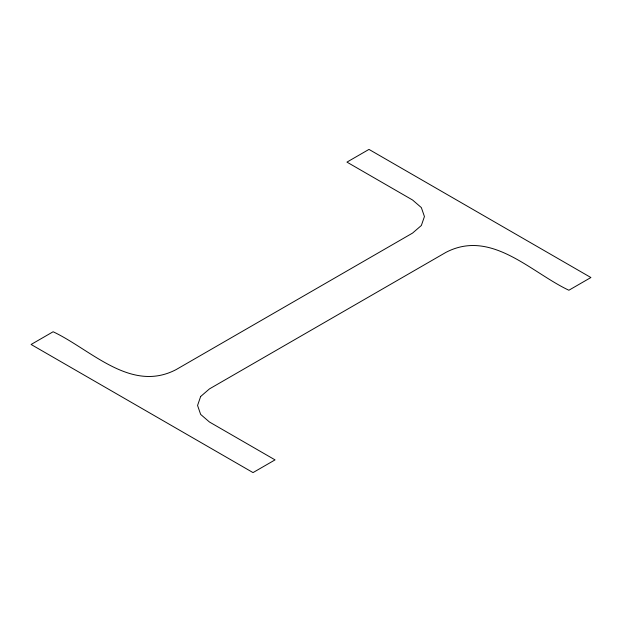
<?xml version="1.0" encoding="UTF-8"?>
<svg xmlns="http://www.w3.org/2000/svg" width="622" height="622" viewBox="0 0 622 622"><rect width="100%" height="100%" fill="white"/><g stroke="black" fill="none" stroke-linecap="round" stroke-linejoin="round"><path stroke-width="0.93" d="M200.649 396.502L197.563 405.451L200.649 414.407L209.435 421.996L275.048 459.883L253.022 472.596L31.1 344.471L53.127 331.759C91.146 349.65 130.737 393.236 176.049 369.639L412.565 233.087L421.351 225.498L424.437 216.549L421.351 207.593L412.565 200.004L346.952 162.117L368.978 149.404L590.9 277.529L568.873 290.241C530.854 272.35 491.263 228.764 445.951 252.361L209.435 388.913L200.649 396.502"/></g></svg>
